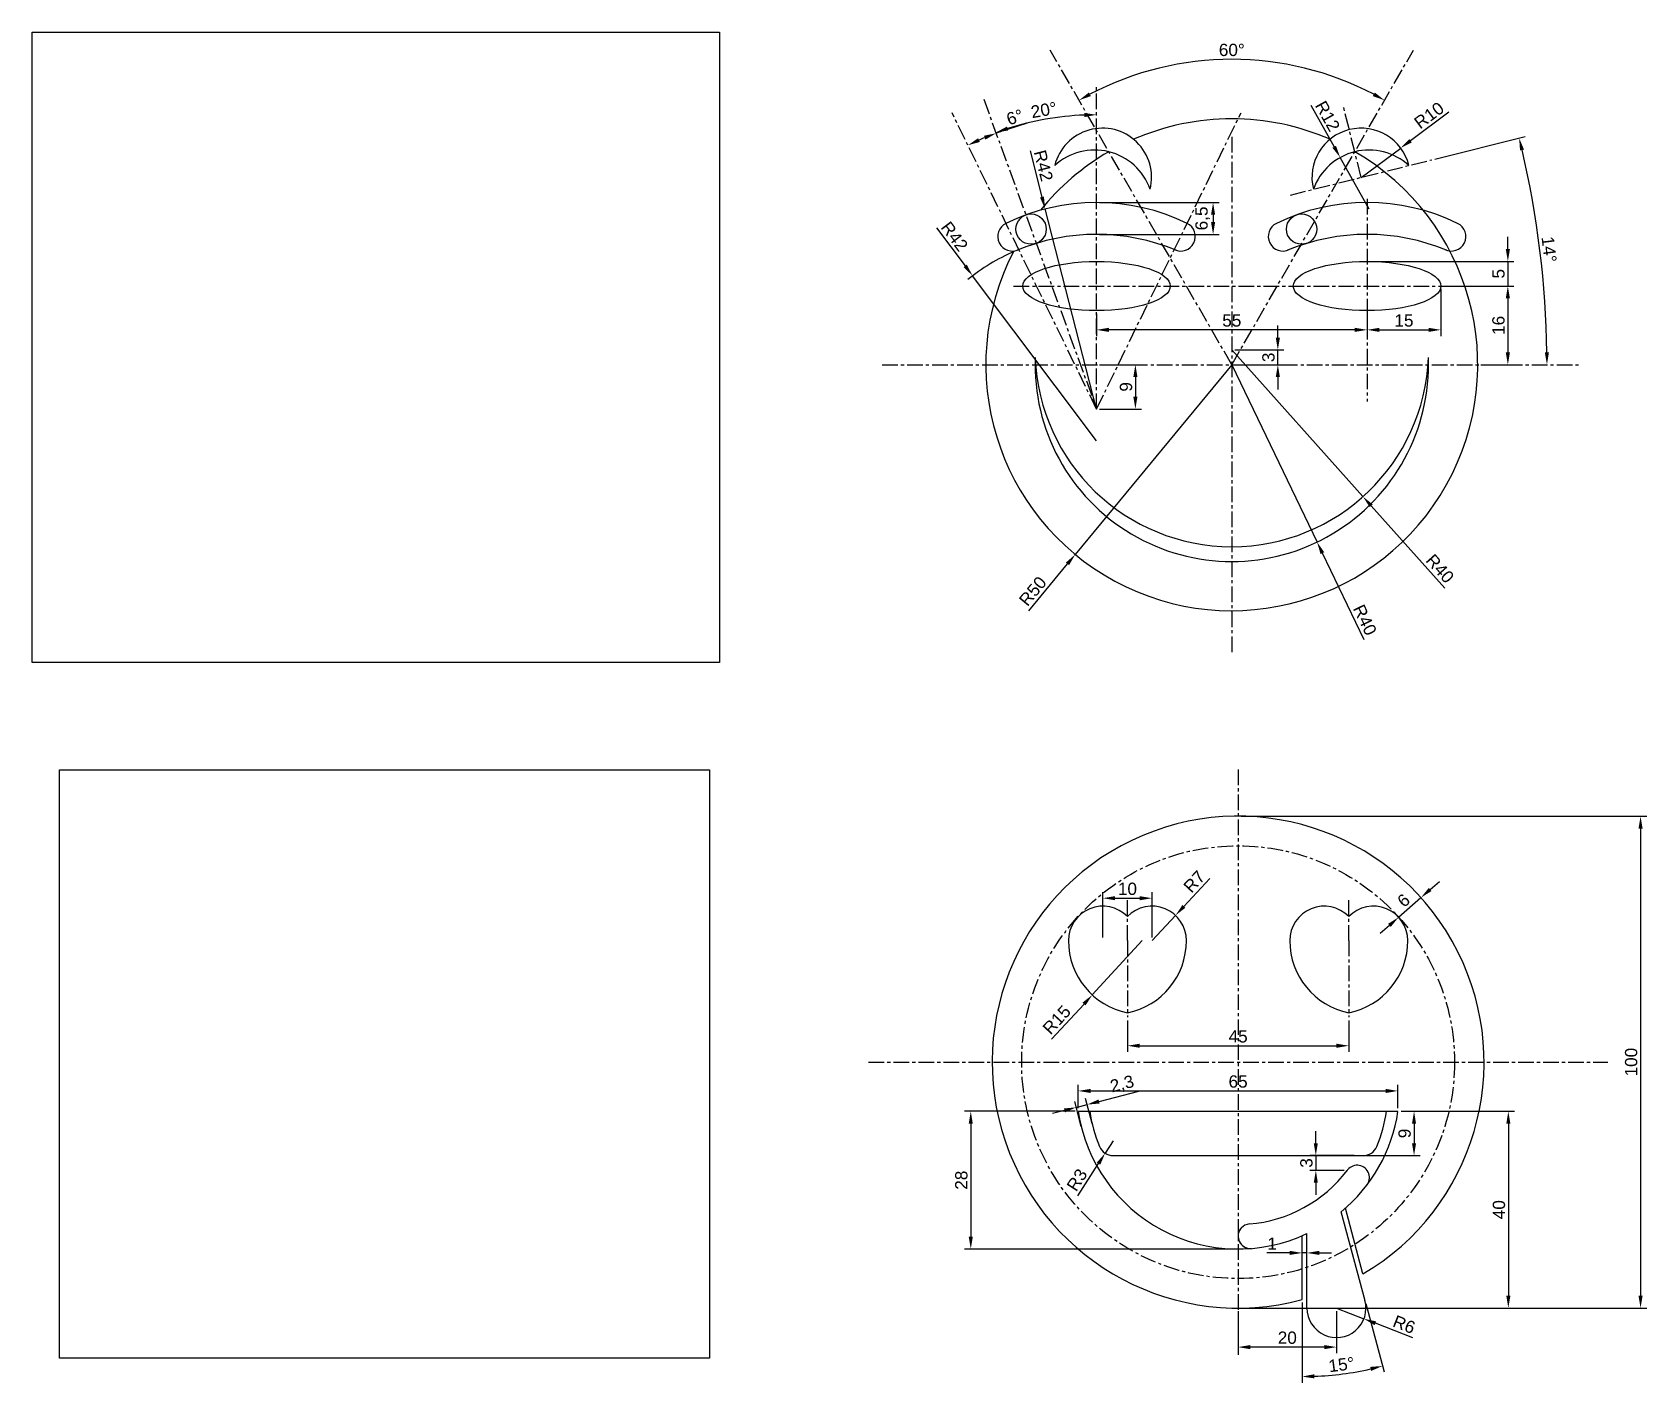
# Model space of a CAD drawing. Header units: millimetres. Extents: x 4 to 856, y 8 to 2347.
# Drawn here: x 11.9 to 340.1, y 2072.4 to 2347 of the extents above; entities that cross this region are included whole.
import ezdxf

# ---------------------------------------------------------------- set-up
doc = ezdxf.new("R2010")
doc.units = ezdxf.units.MM
doc.header["$LTSCALE"] = 0.5
doc.header["$PDSIZE"] = -10
doc.linetypes.add('CENTER', pattern=[50.8, 31.75, -6.35, 6.35, -6.35])
doc.layers.add('中心线', color=1, linetype='CENTER')
doc.layers.add('尺寸线', color=5, linetype='Continuous')
doc.layers.add('可见的轮廓线', color=3, linetype='Continuous', lineweight=30)
doc.styles.get("Standard").update_dxf_attribs({"font": 'arial.ttf'})
doc.dimstyles.new('ISO-25', dxfattribs={"dimtxt": 2.5, "dimasz": 2.5, "dimexe": 1.25, "dimexo": 0.625, "dimtad": 1, "dimdec": 1, "dimtxsty": 'Standard', "dimcen": 2.5, "dimadec": 0, "dimazin": 0, "dimtfac": 1, "dimtdec": 1, "dimtmove": 0, "dimatfit": 3, "dimfxl": 1, "dimarcsym": 0})
picture_1 = doc.add_image_def('image12.png', size_in_pixel=(892, 807))
picture_2 = doc.add_image_def('image13.png', size_in_pixel=(543, 498))

# ---------------------------------------------------------------- blocks, each defined once
blk = doc.blocks.new('*D174')
at = {"layer": 'Defpoints', "color": 0, "ltscale": 0.2, "transparency": 16777216}
for p in [(234.52, 2146.71), (279.52, 2146.71), (279.52, 2140.91)]:
    blk.add_point(p, dxfattribs=at)
at = {"layer": '尺寸线', "color": 0, "lineweight": -2, "ltscale": 0.2, "transparency": 16777216}
for p, q in [((234.52, 2146.08), (234.52, 2139.66)), ((279.52, 2146.08), (279.52, 2139.66)), ((237.02, 2140.91), (277.02, 2140.91))]:
    blk.add_line(p, q, dxfattribs=at)
at = {"layer": '尺寸线', "color": 0, "ltscale": 0.2, "transparency": 16777216}
for points in [[(237.02, 2141.33), (237.02, 2140.5), (234.52, 2140.91)], [(277.02, 2141.33), (277.02, 2140.5), (279.52, 2140.91)]]:
    blk.add_solid(points, dxfattribs=at)
at = {"layer": '尺寸线', "color": 0, "ltscale": 0.2, "transparency": 16777216, "insert": (257.02, 2142.81), "char_height": 2.5, "attachment_point": 5}
blk.add_mtext('45', dxfattribs=at)
blk = doc.blocks.new('*D175')
at = {"layer": 'Defpoints', "color": 0, "ltscale": 0.2, "transparency": 16777216}
for p in [(289.52, 2131.73), (224.52, 2127.58), (289.52, 2127.58)]:
    blk.add_point(p, dxfattribs=at)
at = {"layer": '尺寸线', "color": 0, "lineweight": -2, "ltscale": 0.2, "transparency": 16777216}
for p, q in [((224.52, 2128.21), (224.52, 2132.98)), ((227.02, 2131.73), (287.02, 2131.73)), ((289.52, 2128.21), (289.52, 2132.98))]:
    blk.add_line(p, q, dxfattribs=at)
at = {"layer": '尺寸线', "color": 0, "ltscale": 0.2, "transparency": 16777216}
for points in [[(227.02, 2132.14), (227.02, 2131.31), (224.52, 2131.73)], [(287.02, 2132.14), (287.02, 2131.31), (289.52, 2131.73)]]:
    blk.add_solid(points, dxfattribs=at)
at = {"layer": '尺寸线', "color": 0, "ltscale": 0.2, "transparency": 16777216, "insert": (257.02, 2133.63), "char_height": 2.5, "attachment_point": 5}
blk.add_mtext('65', dxfattribs=at)
blk = doc.blocks.new('*D176')
at = {"layer": 'Defpoints', "color": 0, "ltscale": 0.2, "transparency": 16777216}
for p in [(289.52, 2127.58), (257.02, 2087.58), (311.96, 2087.58)]:
    blk.add_point(p, dxfattribs=at)
at = {"layer": '尺寸线', "color": 0, "lineweight": -2, "ltscale": 0.2, "transparency": 16777216}
for p, q in [((290.15, 2127.58), (313.21, 2127.58)), ((311.96, 2125.08), (311.96, 2090.08)), ((257.65, 2087.58), (313.21, 2087.58))]:
    blk.add_line(p, q, dxfattribs=at)
at = {"layer": '尺寸线', "color": 0, "ltscale": 0.2, "transparency": 16777216}
for points in [[(311.55, 2125.08), (312.38, 2125.08), (311.96, 2127.58)], [(311.55, 2090.08), (312.38, 2090.08), (311.96, 2087.58)]]:
    blk.add_solid(points, dxfattribs=at)
at = {"layer": '尺寸线', "color": 0, "ltscale": 0.2, "transparency": 16777216, "insert": (310.06, 2107.58), "char_height": 2.5, "attachment_point": 5, "rotation": 90}
blk.add_mtext('40', dxfattribs=at)
blk = doc.blocks.new('*D177')
at = {"layer": 'Defpoints', "color": 0, "ltscale": 0.2, "transparency": 16777216}
for p in [(257.02, 2187.58), (257.02, 2087.58), (338.84, 2087.58)]:
    blk.add_point(p, dxfattribs=at)
at = {"layer": '尺寸线', "color": 0, "lineweight": -2, "ltscale": 0.2, "transparency": 16777216}
for p, q in [((257.65, 2187.58), (340.09, 2187.58)), ((338.84, 2185.08), (338.84, 2090.08)), ((257.65, 2087.58), (340.09, 2087.58))]:
    blk.add_line(p, q, dxfattribs=at)
at = {"layer": '尺寸线', "color": 0, "ltscale": 0.2, "transparency": 16777216}
for points in [[(338.43, 2185.08), (339.26, 2185.08), (338.84, 2187.58)], [(338.43, 2090.08), (339.26, 2090.08), (338.84, 2087.58)]]:
    blk.add_solid(points, dxfattribs=at)
at = {"layer": '尺寸线', "color": 0, "ltscale": 0.2, "transparency": 16777216, "insert": (336.94, 2137.58), "char_height": 2.5, "attachment_point": 5, "rotation": 90}
blk.add_mtext('100', dxfattribs=at)
blk = doc.blocks.new('*D178')
at = {"layer": 'Defpoints', "color": 0, "ltscale": 0.2, "transparency": 16777216}
for p in [(224.52, 2127.58), (202.67, 2099.58), (257.02, 2099.58)]:
    blk.add_point(p, dxfattribs=at)
at = {"layer": '尺寸线', "color": 0, "lineweight": -2, "ltscale": 0.2, "transparency": 16777216}
for p, q in [((223.9, 2127.58), (201.42, 2127.58)), ((202.67, 2125.08), (202.67, 2102.08)), ((256.4, 2099.58), (201.42, 2099.58))]:
    blk.add_line(p, q, dxfattribs=at)
at = {"layer": '尺寸线', "color": 0, "ltscale": 0.2, "transparency": 16777216}
for points in [[(202.25, 2125.08), (203.08, 2125.08), (202.67, 2127.58)], [(202.25, 2102.08), (203.08, 2102.08), (202.67, 2099.58)]]:
    blk.add_solid(points, dxfattribs=at)
at = {"layer": '尺寸线', "color": 0, "ltscale": 0.2, "transparency": 16777216, "insert": (200.76, 2113.58), "char_height": 2.5, "attachment_point": 5, "rotation": 90}
blk.add_mtext('28', dxfattribs=at)
blk = doc.blocks.new('*D179')
at = {"layer": 'Defpoints', "color": 0, "ltscale": 0.2, "transparency": 16777216}
for p in [(239.52, 2170.91), (229.52, 2162.29), (239.52, 2162.29)]:
    blk.add_point(p, dxfattribs=at)
at = {"layer": '尺寸线', "color": 0, "lineweight": -2, "ltscale": 0.2, "transparency": 16777216}
for p, q in [((229.52, 2162.92), (229.52, 2172.16)), ((232.02, 2170.91), (237.02, 2170.91)), ((239.52, 2162.92), (239.52, 2172.16))]:
    blk.add_line(p, q, dxfattribs=at)
at = {"layer": '尺寸线', "color": 0, "ltscale": 0.2, "transparency": 16777216}
for points in [[(232.02, 2171.33), (232.02, 2170.5), (229.52, 2170.91)], [(237.02, 2171.33), (237.02, 2170.5), (239.52, 2170.91)]]:
    blk.add_solid(points, dxfattribs=at)
at = {"layer": '尺寸线', "color": 0, "ltscale": 0.2, "transparency": 16777216, "insert": (234.52, 2172.81), "char_height": 2.5, "attachment_point": 5}
blk.add_mtext('10', dxfattribs=at)
blk = doc.blocks.new('*D180')
at = {"layer": 'Defpoints', "color": 0, "ltscale": 0.2, "transparency": 16777216}
for p in [(226.32, 2128.95), (225.29, 2123.91), (227.47, 2124.48)]:
    blk.add_point(p, dxfattribs=at)
at = {"layer": '尺寸线', "color": 0, "lineweight": -2, "ltscale": 0.2, "transparency": 16777216}
for p, q in [((228.74, 2129.57), (236.82, 2131.66)), ((221.71, 2127.76), (219.29, 2127.14)), ((225.13, 2124.52), (223.82, 2129.6)), ((224.13, 2128.39), (226.32, 2128.95)), ((227.32, 2125.08), (226.01, 2130.16))]:
    blk.add_line(p, q, dxfattribs=at)
at = {"layer": '尺寸线', "color": 0, "ltscale": 0.2, "transparency": 16777216}
for points in [[(221.61, 2128.16), (221.82, 2127.36), (224.13, 2128.39)], [(228.64, 2129.98), (228.85, 2129.17), (226.32, 2128.95)]]:
    blk.add_solid(points, dxfattribs=at)
at = {"layer": '尺寸线', "color": 0, "ltscale": 0.2, "transparency": 16777216, "insert": (233.46, 2132.99), "char_height": 2.5, "attachment_point": 5, "rotation": 14.4633}
blk.add_mtext('2,3', dxfattribs=at)
blk = doc.blocks.new('*D181')
at = {"layer": 'Defpoints', "color": 0, "ltscale": 0.2, "transparency": 16777216}
for p in [(289.52, 2127.58), (282.45, 2118.58), (292.79, 2118.58)]:
    blk.add_point(p, dxfattribs=at)
at = {"layer": '尺寸线', "color": 0, "lineweight": -2, "ltscale": 0.2, "transparency": 16777216}
for p, q in [((290.15, 2127.58), (294.04, 2127.58)), ((292.79, 2125.08), (292.79, 2121.08)), ((283.07, 2118.58), (294.04, 2118.58))]:
    blk.add_line(p, q, dxfattribs=at)
at = {"layer": '尺寸线', "color": 0, "ltscale": 0.2, "transparency": 16777216}
for points in [[(292.37, 2125.08), (293.2, 2125.08), (292.79, 2127.58)], [(292.37, 2121.08), (293.2, 2121.08), (292.79, 2118.58)]]:
    blk.add_solid(points, dxfattribs=at)
at = {"layer": '尺寸线', "color": 0, "ltscale": 0.2, "transparency": 16777216, "insert": (290.88, 2123.08), "char_height": 2.5, "attachment_point": 5, "rotation": 90}
blk.add_mtext('9', dxfattribs=at)
blk = doc.blocks.new('*D182')
at = {"layer": 'Defpoints', "color": 0, "ltscale": 0.2, "transparency": 16777216}
for p in [(281.21, 2118.58), (272.82, 2115.58), (279.2, 2115.58)]:
    blk.add_point(p, dxfattribs=at)
at = {"layer": '尺寸线', "color": 0, "lineweight": -2, "ltscale": 0.2, "transparency": 16777216}
for p, q in [((272.82, 2121.08), (272.82, 2123.58)), ((280.59, 2118.58), (271.57, 2118.58)), ((272.82, 2118.58), (272.82, 2115.58)), ((278.57, 2115.58), (271.57, 2115.58)), ((272.82, 2113.08), (272.82, 2110.58))]:
    blk.add_line(p, q, dxfattribs=at)
at = {"layer": '尺寸线', "color": 0, "ltscale": 0.2, "transparency": 16777216}
for points in [[(272.4, 2121.08), (273.23, 2121.08), (272.82, 2118.58)], [(272.4, 2113.08), (273.23, 2113.08), (272.82, 2115.58)]]:
    blk.add_solid(points, dxfattribs=at)
at = {"layer": '尺寸线', "color": 0, "ltscale": 0.2, "transparency": 16777216, "insert": (270.91, 2117.08), "char_height": 2.5, "attachment_point": 5, "rotation": 90}
blk.add_mtext('3', dxfattribs=at)
blk = doc.blocks.new('*D183')
at = {"layer": 'Defpoints', "color": 0, "ltscale": 0.2, "transparency": 16777216}
for p in [(270.02, 2098.79), (270.02, 2098.6), (271.02, 2098.6)]:
    blk.add_point(p, dxfattribs=at)
at = {"layer": '尺寸线', "color": 0, "lineweight": -2, "ltscale": 0.2, "transparency": 16777216}
for p, q in [((267.52, 2098.79), (262.85, 2098.79)), ((270.02, 2099.22), (270.02, 2100.04)), ((271.02, 2098.79), (270.02, 2098.79)), ((271.02, 2099.22), (271.02, 2100.04)), ((273.52, 2098.79), (276.02, 2098.79))]:
    blk.add_line(p, q, dxfattribs=at)
at = {"layer": '尺寸线', "color": 0, "ltscale": 0.2, "transparency": 16777216}
for points in [[(267.52, 2099.21), (267.52, 2098.38), (270.02, 2098.79)], [(273.52, 2099.21), (273.52, 2098.38), (271.02, 2098.79)]]:
    blk.add_solid(points, dxfattribs=at)
at = {"layer": '尺寸线', "color": 0, "ltscale": 0.2, "transparency": 16777216, "insert": (263.94, 2100.67), "char_height": 2.5, "attachment_point": 5}
blk.add_mtext('1', dxfattribs=at)
blk = doc.blocks.new('*D184')
at = {"layer": 'Defpoints', "color": 0, "ltscale": 0.2, "transparency": 16777216}
for p in [(257.02, 2087.58), (277.02, 2087.58), (257.02, 2079.64)]:
    blk.add_point(p, dxfattribs=at)
at = {"layer": '尺寸线', "color": 0, "lineweight": -2, "ltscale": 0.2, "transparency": 16777216}
for p, q in [((257.02, 2086.96), (257.02, 2078.39)), ((277.02, 2086.96), (277.02, 2078.39)), ((274.52, 2079.64), (259.52, 2079.64))]:
    blk.add_line(p, q, dxfattribs=at)
at = {"layer": '尺寸线', "color": 0, "ltscale": 0.2, "transparency": 16777216}
for points in [[(259.52, 2080.06), (259.52, 2079.22), (257.02, 2079.64)], [(274.52, 2080.06), (274.52, 2079.22), (277.02, 2079.64)]]:
    blk.add_solid(points, dxfattribs=at)
at = {"layer": '尺寸线', "color": 0, "ltscale": 0.2, "transparency": 16777216, "insert": (267.02, 2081.54), "char_height": 2.5, "attachment_point": 5}
blk.add_mtext('20', dxfattribs=at)
blk = doc.blocks.new('*D185')
at = {"layer": 'Defpoints', "color": 0, "ltscale": 0.2, "transparency": 16777216}
for p in [(277.99, 2107.14), (270.02, 2102.26), (270.02, 2089.3), (282.83, 2089.08), (275.53, 2073.89)]:
    blk.add_point(p, dxfattribs=at)
at = {"layer": '尺寸线', "color": 0, "lineweight": -2, "ltscale": 0.2, "transparency": 16777216}
for p, q in [((270.02, 2088.68), (270.02, 2072.4)), ((282.99, 2088.48), (286.71, 2074.6))]:
    blk.add_line(p, q, dxfattribs=at)
blk.add_arc((270.02, 2136.89), 63.24, 272.2652, 282.7348, dxfattribs=at)
at = {"layer": '尺寸线', "color": 0, "ltscale": 0.2, "transparency": 16777216}
for points in [[(283.86, 2075.61), (284.06, 2074.8), (286.39, 2075.8)], [(272.53, 2073.28), (272.51, 2074.12), (270.02, 2073.65)]]:
    blk.add_solid(points, dxfattribs=at)
at = {"layer": '尺寸线', "color": 0, "ltscale": 0.2, "transparency": 16777216, "insert": (278.03, 2076.08), "char_height": 2.5, "attachment_point": 5, "rotation": 7.5}
blk.add_mtext('15°', dxfattribs=at)
blk = doc.blocks.new('*D186')
at = {"layer": 'Defpoints', "color": 0, "ltscale": 0.2, "transparency": 16777216}
for p in [(277.02, 2087.58), (282.61, 2085.39)]:
    blk.add_point(p, dxfattribs=at)
at = {"layer": '尺寸线', "color": 0, "lineweight": -2, "ltscale": 0.2, "transparency": 16777216}
for p, q in [((277.02, 2087.58), (282.61, 2085.39)), ((292.54, 2081.5), (284.94, 2084.48))]:
    blk.add_line(p, q, dxfattribs=at)
at = {"layer": '尺寸线', "color": 0, "ltscale": 0.2, "transparency": 16777216}
blk.add_solid([(285.09, 2084.87), (284.78, 2084.09), (282.61, 2085.39)], dxfattribs=at)
at = {"layer": '尺寸线', "color": 0, "ltscale": 0.2, "transparency": 16777216, "insert": (290.78, 2084.23), "char_height": 2.5, "attachment_point": 5, "rotation": 338.5909}
blk.add_mtext('R6', dxfattribs=at)
blk = doc.blocks.new('*D187')
at = {"layer": 'Defpoints', "color": 0, "ltscale": 0.2, "transparency": 16777216}
for p in [(231.6, 2121.58), (229.98, 2119.05)]:
    blk.add_point(p, dxfattribs=at)
at = {"layer": '尺寸线', "color": 0, "lineweight": -2, "ltscale": 0.2, "transparency": 16777216}
for p, q in [((231.6, 2121.58), (229.98, 2119.05)), ((224.45, 2110.38), (228.64, 2116.95))]:
    blk.add_line(p, q, dxfattribs=at)
at = {"layer": '尺寸线', "color": 0, "ltscale": 0.2, "transparency": 16777216}
blk.add_solid([(228.29, 2117.17), (228.99, 2116.72), (229.98, 2119.05)], dxfattribs=at)
at = {"layer": '尺寸线', "color": 0, "ltscale": 0.2, "transparency": 16777216, "insert": (224.27, 2113.63), "char_height": 2.5, "attachment_point": 5, "rotation": 57.4752}
blk.add_mtext('R3', dxfattribs=at)
blk = doc.blocks.new('*D188')
at = {"layer": 'Defpoints', "color": 0, "ltscale": 0.2, "transparency": 16777216}
for p in [(237.52, 2162.29), (227.38, 2151.24)]:
    blk.add_point(p, dxfattribs=at)
at = {"layer": '尺寸线', "color": 0, "lineweight": -2, "ltscale": 0.2, "transparency": 16777216}
for p, q in [((237.52, 2162.29), (227.38, 2151.24)), ((219.1, 2142.22), (225.69, 2149.4))]:
    blk.add_line(p, q, dxfattribs=at)
at = {"layer": '尺寸线', "color": 0, "ltscale": 0.2, "transparency": 16777216}
blk.add_solid([(225.38, 2149.68), (226, 2149.12), (227.38, 2151.24)], dxfattribs=at)
at = {"layer": '尺寸线', "color": 0, "ltscale": 0.2, "transparency": 16777216, "insert": (220.15, 2146.18), "char_height": 2.5, "attachment_point": 5, "rotation": 47.4531}
blk.add_mtext('R15', dxfattribs=at)
blk = doc.blocks.new('*D189')
at = {"layer": 'Defpoints', "color": 0, "ltscale": 0.2, "transparency": 16777216}
for p in [(244.29, 2167.42), (239.52, 2162.29)]:
    blk.add_point(p, dxfattribs=at)
at = {"layer": '尺寸线', "color": 0, "lineweight": -2, "ltscale": 0.2, "transparency": 16777216}
for p, q in [((251.29, 2174.95), (245.99, 2169.25)), ((239.52, 2162.29), (244.29, 2167.42))]:
    blk.add_line(p, q, dxfattribs=at)
at = {"layer": '尺寸线', "color": 0, "ltscale": 0.2, "transparency": 16777216}
blk.add_solid([(245.69, 2169.53), (246.3, 2168.97), (244.29, 2167.42)], dxfattribs=at)
at = {"layer": '尺寸线', "color": 0, "ltscale": 0.2, "transparency": 16777216, "insert": (248.12, 2174.29), "char_height": 2.5, "attachment_point": 5, "rotation": 47.0784}
blk.add_mtext('R7', dxfattribs=at)
blk = doc.blocks.new('*D190')
at = {"layer": 'Defpoints', "color": 0, "ltscale": 0.2, "transparency": 16777216}
for p in [(294.19, 2171.03), (294.57, 2170.6), (290.03, 2166.62)]:
    blk.add_point(p, dxfattribs=at)
at = {"layer": '尺寸线', "color": 0, "lineweight": -2, "ltscale": 0.2, "transparency": 16777216}
for p, q in [((296.07, 2172.68), (297.94, 2174.33)), ((289.65, 2167.04), (294.19, 2171.03)), ((294.15, 2171.07), (293.36, 2171.97)), ((289.62, 2167.08), (288.83, 2167.98)), ((287.78, 2165.39), (285.9, 2163.74))]:
    blk.add_line(p, q, dxfattribs=at)
at = {"layer": '尺寸线', "color": 0, "ltscale": 0.2, "transparency": 16777216}
for points in [[(295.79, 2173), (296.34, 2172.37), (294.19, 2171.03)], [(287.5, 2165.7), (288.05, 2165.08), (289.65, 2167.04)]]:
    blk.add_solid(points, dxfattribs=at)
at = {"layer": '尺寸线', "color": 0, "ltscale": 0.2, "transparency": 16777216, "insert": (290.67, 2170.46), "char_height": 2.5, "attachment_point": 5, "rotation": 41.3342}
blk.add_mtext('6', dxfattribs=at)
blk = doc.blocks.new('*D191')
at = {"layer": 'Defpoints', "color": 0, "ltscale": 0.2, "transparency": 16777216}
for p in [(255.74, 2282.38), (265.1, 2282.38), (255.74, 2279.38)]:
    blk.add_point(p, dxfattribs=at)
at = {"layer": '尺寸线', "color": 0, "lineweight": -2, "ltscale": 0.2, "transparency": 16777216}
for p, q in [((265.1, 2284.88), (265.1, 2287.38)), ((256.36, 2282.38), (266.35, 2282.38)), ((265.1, 2279.38), (265.1, 2282.38)), ((256.36, 2279.38), (266.35, 2279.38)), ((265.1, 2276.88), (265.1, 2274.38))]:
    blk.add_line(p, q, dxfattribs=at)
at = {"layer": '尺寸线', "color": 0, "ltscale": 0.2, "transparency": 16777216}
for points in [[(264.68, 2284.88), (265.52, 2284.88), (265.1, 2282.38)], [(264.68, 2276.88), (265.52, 2276.88), (265.1, 2279.38)]]:
    blk.add_solid(points, dxfattribs=at)
at = {"layer": '尺寸线', "color": 0, "ltscale": 0.2, "transparency": 16777216, "insert": (263.2, 2280.88), "char_height": 2.5, "attachment_point": 5, "rotation": 90}
blk.add_mtext('3', dxfattribs=at)
blk = doc.blocks.new('*D192')
at = {"layer": 'Defpoints', "color": 0, "ltscale": 0.2, "transparency": 16777216}
for p in [(298.24, 2295.38), (283.24, 2290.38), (298.24, 2286.47)]:
    blk.add_point(p, dxfattribs=at)
at = {"layer": '尺寸线', "color": 0, "lineweight": -2, "ltscale": 0.2, "transparency": 16777216}
for p, q in [((298.24, 2294.76), (298.24, 2285.22)), ((283.24, 2289.76), (283.24, 2285.22)), ((285.74, 2286.47), (295.74, 2286.47))]:
    blk.add_line(p, q, dxfattribs=at)
at = {"layer": '尺寸线', "color": 0, "ltscale": 0.2, "transparency": 16777216}
for points in [[(285.74, 2286.89), (285.74, 2286.06), (283.24, 2286.47)], [(295.74, 2286.89), (295.74, 2286.06), (298.24, 2286.47)]]:
    blk.add_solid(points, dxfattribs=at)
at = {"layer": '尺寸线', "color": 0, "ltscale": 0.2, "transparency": 16777216, "insert": (290.74, 2288.37), "char_height": 2.5, "attachment_point": 5}
blk.add_mtext('15', dxfattribs=at)
blk = doc.blocks.new('*D193')
at = {"layer": 'Defpoints', "color": 0, "ltscale": 0.2, "transparency": 16777216}
for p in [(228.24, 2290.38), (283.24, 2290.38), (228.24, 2286.47)]:
    blk.add_point(p, dxfattribs=at)
at = {"layer": '尺寸线', "color": 0, "lineweight": -2, "ltscale": 0.2, "transparency": 16777216}
for p, q in [((228.24, 2289.76), (228.24, 2285.22)), ((283.24, 2289.76), (283.24, 2285.22)), ((280.74, 2286.47), (230.74, 2286.47))]:
    blk.add_line(p, q, dxfattribs=at)
at = {"layer": '尺寸线', "color": 0, "ltscale": 0.2, "transparency": 16777216}
for points in [[(230.74, 2286.89), (230.74, 2286.06), (228.24, 2286.47)], [(280.74, 2286.89), (280.74, 2286.06), (283.24, 2286.47)]]:
    blk.add_solid(points, dxfattribs=at)
at = {"layer": '尺寸线', "color": 0, "ltscale": 0.2, "transparency": 16777216, "insert": (255.74, 2288.37), "char_height": 2.5, "attachment_point": 5}
blk.add_mtext('55', dxfattribs=at)
blk = doc.blocks.new('*D194')
at = {"layer": 'Defpoints', "color": 0, "ltscale": 0.2, "transparency": 16777216}
for p in [(298.24, 2295.38), (305.74, 2279.38), (311.86, 2279.38)]:
    blk.add_point(p, dxfattribs=at)
at = {"layer": '尺寸线', "color": 0, "lineweight": -2, "ltscale": 0.2, "transparency": 16777216}
for p, q in [((298.86, 2295.38), (313.11, 2295.38)), ((311.86, 2292.88), (311.86, 2281.88)), ((306.36, 2279.38), (313.11, 2279.38))]:
    blk.add_line(p, q, dxfattribs=at)
at = {"layer": '尺寸线', "color": 0, "ltscale": 0.2, "transparency": 16777216}
for points in [[(311.44, 2292.88), (312.28, 2292.88), (311.86, 2295.38)], [(311.44, 2281.88), (312.28, 2281.88), (311.86, 2279.38)]]:
    blk.add_solid(points, dxfattribs=at)
at = {"layer": '尺寸线', "color": 0, "ltscale": 0.2, "transparency": 16777216, "insert": (309.96, 2287.38), "char_height": 2.5, "attachment_point": 5, "rotation": 90}
blk.add_mtext('16', dxfattribs=at)
blk = doc.blocks.new('*D195')
at = {"layer": 'Defpoints', "color": 0, "ltscale": 0.2, "transparency": 16777216}
for p in [(283.24, 2300.38), (298.24, 2295.38), (311.86, 2295.38)]:
    blk.add_point(p, dxfattribs=at)
at = {"layer": '尺寸线', "color": 0, "lineweight": -2, "ltscale": 0.2, "transparency": 16777216}
for p, q in [((311.86, 2302.88), (311.86, 2305.38)), ((283.86, 2300.38), (313.11, 2300.38)), ((311.86, 2300.38), (311.86, 2295.38)), ((298.86, 2295.38), (313.11, 2295.38)), ((311.86, 2292.88), (311.86, 2290.38))]:
    blk.add_line(p, q, dxfattribs=at)
at = {"layer": '尺寸线', "color": 0, "ltscale": 0.2, "transparency": 16777216}
for points in [[(311.44, 2302.88), (312.28, 2302.88), (311.86, 2300.38)], [(311.44, 2292.88), (312.28, 2292.88), (311.86, 2295.38)]]:
    blk.add_solid(points, dxfattribs=at)
at = {"layer": '尺寸线', "color": 0, "ltscale": 0.2, "transparency": 16777216, "insert": (309.96, 2297.88), "char_height": 2.5, "attachment_point": 5, "rotation": 90}
blk.add_mtext('5', dxfattribs=at)
blk = doc.blocks.new('*D196')
at = {"layer": 'Defpoints', "color": 0, "ltscale": 0.2, "transparency": 16777216}
for p in [(218.82, 2343.32), (266.52, 2340.54), (292.65, 2343.32), (255.74, 2279.38), (255.74, 2279.38)]:
    blk.add_point(p, dxfattribs=at)
at = {"layer": '尺寸线', "color": 0, "lineweight": -2, "ltscale": 0.2, "transparency": 16777216}
blk.add_arc((255.74, 2279.38), 62.1, 62.3068, 117.6932, dxfattribs=at)
at = {"layer": '尺寸线', "color": 0, "ltscale": 0.2, "transparency": 16777216}
for points in [[(227.08, 2334), (226.68, 2334.73), (224.69, 2333.16)], [(284.8, 2334.73), (284.39, 2334), (286.79, 2333.16)]]:
    blk.add_solid(points, dxfattribs=at)
at = {"layer": '尺寸线', "color": 0, "ltscale": 0.2, "transparency": 16777216, "insert": (255.74, 2343.38), "char_height": 2.5, "attachment_point": 5}
blk.add_mtext('60°', dxfattribs=at)
blk = doc.blocks.new('*D197')
at = {"layer": 'Defpoints', "color": 0, "ltscale": 0.2, "transparency": 16777216}
for p in [(228.24, 2336.33), (205.31, 2333.36), (221.29, 2329.8), (228.24, 2270.38), (228.24, 2270.38)]:
    blk.add_point(p, dxfattribs=at)
at = {"layer": '尺寸线', "color": 0, "lineweight": -2, "ltscale": 0.2, "transparency": 16777216}
blk.add_arc((228.24, 2270.38), 59.82, 92.3945, 107.6055, dxfattribs=at)
at = {"layer": '尺寸线', "color": 0, "ltscale": 0.2, "transparency": 16777216}
for points in [[(225.73, 2330.57), (225.75, 2329.74), (228.24, 2330.21)], [(210.28, 2327.01), (210.01, 2327.8), (207.77, 2326.6)]]:
    blk.add_solid(points, dxfattribs=at)
at = {"layer": '尺寸线', "color": 0, "ltscale": 0.2, "transparency": 16777216, "insert": (217.52, 2331.17), "char_height": 2.5, "attachment_point": 5, "rotation": 10}
blk.add_mtext('20°', dxfattribs=at)
blk = doc.blocks.new('*D198')
at = {"layer": 'Defpoints', "color": 0, "ltscale": 0.2, "transparency": 16777216}
for p in [(198.86, 2330.62), (205.31, 2333.36), (203.97, 2324.89), (228.24, 2270.38), (228.24, 2270.38)]:
    blk.add_point(p, dxfattribs=at)
at = {"layer": '尺寸线', "color": 0, "lineweight": -2, "ltscale": 0.2, "transparency": 16777216}
blk.add_line((210.19, 2327.26), (214.22, 2328.54), dxfattribs=at)
for start, end in [(107.5993, 110), (112.4007, 113.5993)]:
    blk.add_arc((228.24, 2270.38), 59.67, start, end, dxfattribs=at)
at = {"layer": '尺寸线', "color": 0, "ltscale": 0.2, "transparency": 16777216}
for points in [[(204.52, 2324.68), (204.17, 2325.44), (202.08, 2324.01)], [(205.35, 2325.94), (205.65, 2325.16), (207.83, 2326.45)]]:
    blk.add_solid(points, dxfattribs=at)
at = {"layer": '尺寸线', "color": 0, "ltscale": 0.2, "transparency": 16777216, "insert": (211.63, 2329.71), "char_height": 2.5, "attachment_point": 5, "rotation": 17.5993}
blk.add_mtext('6°', dxfattribs=at)
blk = doc.blocks.new('*D199')
at = {"layer": 'Defpoints', "color": 0, "ltscale": 0.2, "transparency": 16777216}
for p in [(296.41, 2321.06), (267.66, 2313.89), (319.18, 2294.89), (184.65, 2279.38), (326.82, 2279.38)]:
    blk.add_point(p, dxfattribs=at)
at = {"layer": '尺寸线', "color": 0, "lineweight": -2, "ltscale": 0.2, "transparency": 16777216}
blk.add_line((297.01, 2321.21), (315.36, 2325.79), dxfattribs=at)
blk.add_arc((129.25, 2279.38), 190.56, 0.7517, 13.2483, dxfattribs=at)
at = {"layer": '尺寸线', "color": 0, "ltscale": 0.2, "transparency": 16777216}
for points in [[(314.34, 2322.96), (315.14, 2323.15), (314.15, 2325.49)], [(320.21, 2281.89), (319.38, 2281.88), (319.81, 2279.38)]]:
    blk.add_solid(points, dxfattribs=at)
at = {"layer": '尺寸线', "color": 0, "ltscale": 0.2, "transparency": 16777216, "insert": (320.26, 2302.84), "char_height": 2.5, "attachment_point": 5, "rotation": 277}
blk.add_mtext('14°', dxfattribs=at)
blk = doc.blocks.new('*D200')
at = {"layer": 'Defpoints', "color": 0, "ltscale": 0.2, "transparency": 16777216}
for p in [(228.24, 2279.38), (228.24, 2270.38), (236.14, 2270.38)]:
    blk.add_point(p, dxfattribs=at)
at = {"layer": '尺寸线', "color": 0, "lineweight": -2, "ltscale": 0.2, "transparency": 16777216}
for p, q in [((228.86, 2279.38), (237.39, 2279.38)), ((236.14, 2276.88), (236.14, 2272.88)), ((228.86, 2270.38), (237.39, 2270.38))]:
    blk.add_line(p, q, dxfattribs=at)
at = {"layer": '尺寸线', "color": 0, "ltscale": 0.2, "transparency": 16777216}
for points in [[(235.72, 2276.88), (236.55, 2276.88), (236.14, 2279.38)], [(235.72, 2272.88), (236.55, 2272.88), (236.14, 2270.38)]]:
    blk.add_solid(points, dxfattribs=at)
at = {"layer": '尺寸线', "color": 0, "ltscale": 0.2, "transparency": 16777216, "insert": (234.24, 2274.88), "char_height": 2.5, "attachment_point": 5, "rotation": 90}
blk.add_mtext('9', dxfattribs=at)
blk = doc.blocks.new('*D201')
at = {"layer": 'Defpoints', "color": 0, "ltscale": 0.2, "transparency": 16777216}
for p in [(255.74, 2279.38), (223.92, 2240.82)]:
    blk.add_point(p, dxfattribs=at)
at = {"layer": '尺寸线', "color": 0, "lineweight": -2, "ltscale": 0.2, "transparency": 16777216}
for p, q in [((255.74, 2279.38), (223.92, 2240.82)), ((214.45, 2229.34), (222.32, 2238.89))]:
    blk.add_line(p, q, dxfattribs=at)
at = {"layer": '尺寸线', "color": 0, "ltscale": 0.2, "transparency": 16777216}
blk.add_solid([(222, 2239.15), (222.65, 2238.62), (223.92, 2240.82)], dxfattribs=at)
at = {"layer": '尺寸线', "color": 0, "ltscale": 0.2, "transparency": 16777216, "insert": (215.28, 2233.34), "char_height": 2.5, "attachment_point": 5, "rotation": 50.4748}
blk.add_mtext('R50', dxfattribs=at)
blk = doc.blocks.new('*D202')
at = {"layer": 'Defpoints', "color": 0, "ltscale": 0.2, "transparency": 16777216}
for p in [(255.74, 2279.38), (273.07, 2243.33)]:
    blk.add_point(p, dxfattribs=at)
at = {"layer": '尺寸线', "color": 0, "lineweight": -2, "ltscale": 0.2, "transparency": 16777216}
for p, q in [((255.74, 2279.38), (273.07, 2243.33)), ((282.65, 2223.42), (274.15, 2241.08))]:
    blk.add_line(p, q, dxfattribs=at)
at = {"layer": '尺寸线', "color": 0, "ltscale": 0.2, "transparency": 16777216}
blk.add_solid([(274.53, 2241.26), (273.78, 2240.9), (273.07, 2243.33)], dxfattribs=at)
at = {"layer": '尺寸线', "color": 0, "ltscale": 0.2, "transparency": 16777216, "insert": (282.8, 2227.49), "char_height": 2.5, "attachment_point": 5, "rotation": 295.6795}
blk.add_mtext('R40', dxfattribs=at)
blk = doc.blocks.new('*D203')
at = {"layer": 'Defpoints', "color": 0, "ltscale": 0.2, "transparency": 16777216}
for p in [(255.74, 2282.38), (282.4, 2252.57)]:
    blk.add_point(p, dxfattribs=at)
at = {"layer": '尺寸线', "color": 0, "lineweight": -2, "ltscale": 0.2, "transparency": 16777216}
for p, q in [((255.74, 2282.38), (282.4, 2252.57)), ((299.05, 2233.96), (284.07, 2250.71))]:
    blk.add_line(p, q, dxfattribs=at)
at = {"layer": '尺寸线', "color": 0, "ltscale": 0.2, "transparency": 16777216}
blk.add_solid([(284.38, 2250.99), (283.76, 2250.43), (282.4, 2252.57)], dxfattribs=at)
at = {"layer": '尺寸线', "color": 0, "ltscale": 0.2, "transparency": 16777216, "insert": (298.06, 2237.92), "char_height": 2.5, "attachment_point": 5, "rotation": 311.814}
blk.add_mtext('R40', dxfattribs=at)
blk = doc.blocks.new('*D204')
at = {"layer": 'Defpoints', "color": 0, "ltscale": 0.2, "transparency": 16777216}
for p in [(217.77, 2311.06), (228.24, 2270.38)]:
    blk.add_point(p, dxfattribs=at)
at = {"layer": '尺寸线', "color": 0, "lineweight": -2, "ltscale": 0.2, "transparency": 16777216}
for p, q in [((214.73, 2322.87), (217.15, 2313.48)), ((228.24, 2270.38), (217.77, 2311.06))]:
    blk.add_line(p, q, dxfattribs=at)
at = {"layer": '尺寸线', "color": 0, "ltscale": 0.2, "transparency": 16777216}
blk.add_solid([(217.55, 2313.58), (216.75, 2313.38), (217.77, 2311.06)], dxfattribs=at)
at = {"layer": '尺寸线', "color": 0, "ltscale": 0.2, "transparency": 16777216, "insert": (217.45, 2319.86), "char_height": 2.5, "attachment_point": 5, "rotation": 284.4266}
blk.add_mtext('R42', dxfattribs=at)
blk = doc.blocks.new('*D205')
at = {"layer": 'Defpoints', "color": 0, "ltscale": 0.2, "transparency": 16777216}
for p in [(203.03, 2297.48), (228.24, 2263.88)]:
    blk.add_point(p, dxfattribs=at)
at = {"layer": '尺寸线', "color": 0, "lineweight": -2, "ltscale": 0.2, "transparency": 16777216}
for p, q in [((195.71, 2307.24), (201.53, 2299.48)), ((228.24, 2263.88), (203.03, 2297.48))]:
    blk.add_line(p, q, dxfattribs=at)
blk.add_arc((228.24, 2263.88), 42, 113.4759, 128.5885, dxfattribs=at)
at = {"layer": '尺寸线', "color": 0, "ltscale": 0.2, "transparency": 16777216}
blk.add_solid([(201.86, 2299.73), (201.19, 2299.23), (203.03, 2297.48)], dxfattribs=at)
at = {"layer": '尺寸线', "color": 0, "ltscale": 0.2, "transparency": 16777216, "insert": (199.37, 2305.48), "char_height": 2.5, "attachment_point": 5, "rotation": 306.8833}
blk.add_mtext('R42', dxfattribs=at)
blk = doc.blocks.new('*D206')
at = {"layer": 'Defpoints', "color": 0, "ltscale": 0.2, "transparency": 16777216}
for p in [(277.78, 2321.51), (283.64, 2311.04)]:
    blk.add_point(p, dxfattribs=at)
at = {"layer": '尺寸线', "color": 0, "lineweight": -2, "ltscale": 0.2, "transparency": 16777216}
for p, q in [((271.83, 2332.16), (276.56, 2323.7)), ((283.64, 2311.04), (277.78, 2321.51))]:
    blk.add_line(p, q, dxfattribs=at)
at = {"layer": '尺寸线', "color": 0, "ltscale": 0.2, "transparency": 16777216}
blk.add_solid([(276.92, 2323.9), (276.2, 2323.49), (277.78, 2321.51)], dxfattribs=at)
at = {"layer": '尺寸线', "color": 0, "ltscale": 0.2, "transparency": 16777216, "insert": (275.22, 2329.94), "char_height": 2.5, "attachment_point": 5, "rotation": 299.2193}
blk.add_mtext('R12', dxfattribs=at)
blk = doc.blocks.new('*D207')
at = {"layer": 'Defpoints', "color": 0, "ltscale": 0.2, "transparency": 16777216}
for p in [(290.07, 2323.44), (282.03, 2317.48)]:
    blk.add_point(p, dxfattribs=at)
at = {"layer": '尺寸线', "color": 0, "lineweight": -2, "ltscale": 0.2, "transparency": 16777216}
for p, q in [((299.88, 2330.71), (292.07, 2324.93)), ((282.03, 2317.48), (290.07, 2323.44))]:
    blk.add_line(p, q, dxfattribs=at)
at = {"layer": '尺寸线', "color": 0, "ltscale": 0.2, "transparency": 16777216}
blk.add_solid([(291.83, 2325.26), (292.32, 2324.59), (290.07, 2323.44)], dxfattribs=at)
at = {"layer": '尺寸线', "color": 0, "ltscale": 0.2, "transparency": 16777216, "insert": (295.85, 2330.09), "char_height": 2.5, "attachment_point": 5, "rotation": 36.5678}
blk.add_mtext('R10', dxfattribs=at)
blk = doc.blocks.new('*D208')
at = {"layer": 'Defpoints', "color": 0, "ltscale": 0.2, "transparency": 16777216}
for p in [(228.24, 2312.38), (228.24, 2305.88), (251.93, 2305.88)]:
    blk.add_point(p, dxfattribs=at)
at = {"layer": '尺寸线', "color": 0, "lineweight": -2, "ltscale": 0.2, "transparency": 16777216}
for p, q in [((228.86, 2312.38), (253.18, 2312.38)), ((251.93, 2309.88), (251.93, 2308.38)), ((228.86, 2305.88), (253.18, 2305.88))]:
    blk.add_line(p, q, dxfattribs=at)
at = {"layer": '尺寸线', "color": 0, "ltscale": 0.2, "transparency": 16777216}
for points in [[(251.52, 2309.88), (252.35, 2309.88), (251.93, 2312.38)], [(251.52, 2308.38), (252.35, 2308.38), (251.93, 2305.88)]]:
    blk.add_solid(points, dxfattribs=at)
at = {"layer": '尺寸线', "color": 0, "ltscale": 0.2, "transparency": 16777216, "insert": (249.81, 2309.13), "char_height": 2.5, "attachment_point": 5, "rotation": 90}
blk.add_mtext('6,5', dxfattribs=at)

msp = doc.modelspace()

# ---------------------------------------------------------------- linework, layer by layer
at = {"layer": '中心线', "ltscale": 0.2}
for p, q in [((255.74, 2279.38), (218.82, 2343.32)), ((255.74, 2279.38), (292.65, 2343.32)), ((228.24, 2270.38), (228.24, 2336.33)), ((228.24, 2270.38), (198.86, 2330.62)), ((205.31, 2333.36), (228.24, 2270.38)), ((228.24, 2270.38), (257.62, 2330.62)), ((282.03, 2317.48), (278.36, 2332.21)), ((255.74, 2325.74), (255.74, 2220.89)), ((267.66, 2313.89), (296.41, 2321.06)), ((283.24, 2313.12), (283.24, 2271.93)), ((211.39, 2295.38), (300.22, 2295.38)), ((184.65, 2279.38), (326.82, 2279.38)), ((257.02, 2197.08), (257.02, 2078.08)), ((234.52, 2162.29), (234.52, 2171.13)), ((279.52, 2162.29), (279.52, 2171.13)), ((234.52, 2162.29), (234.52, 2146.71)), ((279.52, 2162.29), (279.52, 2146.71)), ((181.88, 2137.58), (332.16, 2137.58))]:
    msp.add_line(p, q, dxfattribs=at)
msp.add_circle((257.02, 2137.58), 44, dxfattribs=at)
at = {"layer": '可见的轮廓线', "ltscale": 0.2}
for p, q in [((224.52, 2127.58), (289.52, 2127.58)), ((231.6, 2118.58), (282.45, 2118.58)), ((282.41, 2094.51), (278.83, 2107.87)), ((282.83, 2089.08), (277.99, 2107.14)), ((257.02, 2102.19), (257.02, 2102.19)), ((270.02, 2089.3), (270.02, 2102.26)), ((271.02, 2087.58), (271.02, 2102.71))]:
    msp.add_line(p, q, dxfattribs=at)
for centre in [(214.93, 2306.95), (269.93, 2306.95)]:
    msp.add_circle(centre, 3.08, dxfattribs=at)
for centre, radius, start, end in [((229.44, 2317.48), 10, 346, 166), ((255.74, 2279.38), 50, 66.4573, 113.5427), ((282.03, 2317.48), 10, 14, 194), ((255.74, 2279.38), 50, 152.4527, 60), ((255.74, 2279.38), 50, 120, 141.0587), ((227.83, 2311.04), 12, 19.5573, 132.4427), ((283.64, 2311.04), 12, 47.5573, 160.4427), ((228.24, 2270.38), 42, 64, 116), ((283.24, 2270.38), 42, 64, 116), ((211.13, 2305.46), 2.97, 116, 296), ((245.35, 2305.46), 2.97, 244, 64), ((266.13, 2305.46), 2.97, 116, 296), ((300.35, 2305.46), 2.97, 244, 64), ((228.24, 2263.88), 42, 67.3767, 112.6233), ((283.24, 2263.88), 42, 67.3767, 112.6233), ((255.74, 2279.38), 40, 177.8509, 2.1491), ((255.74, 2282.38), 40, 182.1491, 357.8509), ((257.02, 2137.58), 50, 300.5183, 285.0701), ((229.52, 2162.29), 7, 44.4153, 180), ((239.52, 2162.29), 7, 0, 135.5847), ((274.52, 2162.29), 7, 44.4153, 180), ((284.52, 2162.29), 7, 0, 135.5847), ((237.52, 2162.29), 15, 180, 258.463), ((231.52, 2162.29), 15, 281.537, 0), ((282.52, 2162.29), 15, 180, 258.463), ((276.52, 2162.29), 15, 281.537, 0), ((257.02, 2132.44), 32.86, 188.5077, 295.2158), ((257.02, 2132.1), 30.51, 188.5077, 202.4663), ((257.02, 2132.44), 32.86, 309.6529, 351.4923), ((257.02, 2132.1), 30.51, 337.5337, 351.4923), ((231.6, 2121.58), 3, 202.4663, 270), ((282.45, 2121.58), 3, 270, 337.5337), ((257.02, 2132.44), 27.86, 274.7111, 322.7526), ((281.21, 2114.1), 2.51, 326.8226, 147.5649), ((259.52, 2102.19), 2.5, 94.8625, 180), ((259.52, 2102.19), 2.5, 135.3296, 272.3817), ((259.52, 2102.19), 2.5, 180, 274.7231), ((277.02, 2087.58), 6, 180, 15.5297)]:
    msp.add_arc(centre, radius, start, end, dxfattribs=at)
for centre in [(228.24, 2295.38), (283.24, 2295.38)]:
    msp.add_ellipse(centre, major_axis=(15, 0), ratio=0.333333, dxfattribs=at)

# ---------------------------------------------------------------- dimensions: what is measured, and where the dimension line sits
at = {"layer": '尺寸线', "ltscale": 0.2}
for base, line1, line2, picture, middle in [((266.52, 2340.54), ((255.74, 2279.38), (292.65, 2343.32)), ((255.74, 2279.38), (218.82, 2343.32)), '*D196', (255.74, 2343.38)), ((221.29, 2329.8), ((228.24, 2270.38), (228.24, 2336.33)), ((205.31, 2333.36), (228.24, 2270.38)), '*D197', (217.52, 2331.17)), ((203.97, 2324.89), ((228.24, 2270.38), (198.86, 2330.62)), ((205.31, 2333.36), (228.24, 2270.38)), '*D198', (211.63, 2329.71)), ((319.18, 2294.89), ((184.65, 2279.38), (326.82, 2279.38)), ((267.66, 2313.89), (296.41, 2321.06)), '*D199', (320.26, 2302.84)), ((275.53, 2073.89), ((282.83, 2089.08), (277.99, 2107.14)), ((270.02, 2089.3), (270.02, 2102.26)), '*D185', (278.03, 2076.08))]:
    dim = msp.add_angular_dim_2l(base=base, line1=line1, line2=line2, dimstyle='ISO-25', dxfattribs=at)
    dim.commit()
    dim.dimension.update_dxf_attribs({"geometry": picture, "text_midpoint": middle})
for center, mpoint, picture, middle in [((283.64, 2311.04), (277.78, 2321.51), '*D206', (275.22, 2329.94)), ((282.03, 2317.48), (290.07, 2323.44), '*D207', (295.85, 2330.09)), ((228.24, 2270.38), (217.77, 2311.06), '*D204', (217.45, 2319.86)), ((228.24, 2263.88), (203.03, 2297.48), '*D205', (199.37, 2305.48)), ((239.52, 2162.29), (244.29, 2167.42), '*D189', (248.12, 2174.29)), ((237.52, 2162.29), (227.38, 2151.24), '*D188', (220.15, 2146.18)), ((231.6, 2121.58), (229.98, 2119.05), '*D187', (224.27, 2113.63))]:
    dim = msp.add_radius_dim(center=center, mpoint=mpoint, dimstyle='ISO-25', dxfattribs=at)
    dim.commit()
    dim.dimension.update_dxf_attribs({"geometry": picture, "text_midpoint": middle})
for base, p1, p2, picture, middle in [((251.93, 2305.88), (228.24, 2312.38), (228.24, 2305.88), '*D208', (249.81, 2309.13)), ((311.86, 2295.38), (283.24, 2300.38), (298.24, 2295.38), '*D195', (309.96, 2297.88)), ((311.86, 2279.38), (298.24, 2295.38), (305.74, 2279.38), '*D194', (309.96, 2287.38)), ((265.1, 2282.38), (255.74, 2279.38), (255.74, 2282.38), '*D191', (263.2, 2280.88)), ((236.14, 2270.38), (228.24, 2279.38), (228.24, 2270.38), '*D200', (234.24, 2274.88)), ((338.84, 2087.58), (257.02, 2187.58), (257.02, 2087.58), '*D177', (336.94, 2137.58)), ((202.67, 2099.58), (224.52, 2127.58), (257.02, 2099.58), '*D178', (200.76, 2113.58)), ((311.96, 2087.58), (289.52, 2127.58), (257.02, 2087.58), '*D176', (310.06, 2107.58)), ((292.79, 2118.58), (289.52, 2127.58), (282.45, 2118.58), '*D181', (290.88, 2123.08)), ((272.82, 2115.58), (281.21, 2118.58), (279.2, 2115.58), '*D182', (270.91, 2117.08))]:
    dim = msp.add_linear_dim(base=base, p1=p1, p2=p2, angle=90, dimstyle='ISO-25', dxfattribs=at)
    dim.commit()
    dim.dimension.update_dxf_attribs({"geometry": picture, "text_midpoint": middle})
for base, p1, p2, picture, middle in [((298.24, 2286.47), (283.24, 2290.38), (298.24, 2295.38), '*D192', (290.74, 2288.37)), ((228.24, 2286.47), (283.24, 2290.38), (228.24, 2290.38), '*D193', (255.74, 2288.37)), ((239.52, 2170.91), (229.52, 2162.29), (239.52, 2162.29), '*D179', (234.52, 2172.81)), ((270.02, 2098.79), (271.02, 2098.6), (270.02, 2098.6), '*D183', (263.94, 2100.67)), ((257.02, 2079.64), (277.02, 2087.58), (257.02, 2087.58), '*D184', (267.02, 2081.54))]:
    dim = msp.add_linear_dim(base=base, p1=p1, p2=p2, dimstyle='ISO-25', dxfattribs=at)
    dim.commit()
    dim.dimension.update_dxf_attribs({"geometry": picture, "text_midpoint": middle})
for center, mpoint, picture, middle in [((255.74, 2282.38), (282.4, 2252.57), '*D203', (296.64, 2236.65)), ((255.74, 2279.38), (223.92, 2240.82), '*D201', (216.74, 2232.13)), ((255.74, 2279.38), (273.07, 2243.33), '*D202', (281.08, 2226.67)), ((277.02, 2087.58), (282.61, 2085.39), '*D186', (290.09, 2082.46))]:
    dim = msp.add_radius_dim(center=center, mpoint=mpoint, dimstyle='ISO-25', dxfattribs=at)
    dim.commit()
    dim.dimension.update_dxf_attribs({"geometry": picture, "text_midpoint": middle, "dimtype": 164})
for p1, p2, distance, picture, middle in [((290.03, 2166.62), (294.57, 2170.6), 0.57, '*D190', (290.67, 2170.46)), ((234.52, 2146.71), (279.52, 2146.71), -5.79, '*D174', (257.02, 2142.81)), ((225.29, 2123.91), (227.47, 2124.48), 4.62, '*D180', (233.46, 2132.99)), ((224.52, 2127.58), (289.52, 2127.58), 4.15, '*D175', (257.02, 2133.63))]:
    dim = msp.add_aligned_dim(p1=p1, p2=p2, distance=distance, dimstyle='ISO-25', dxfattribs=at)
    dim.commit()
    dim.dimension.update_dxf_attribs({"geometry": picture, "text_midpoint": middle})

# ---------------------------------------------------------------- pictures from other files: only their frames are drawn
at = {"layer": '可见的轮廓线', "ltscale": 0.2}
image = msp.add_image(picture_1, insert=(17.37, 2077.41), size_in_units=(132.18, 119.59), dxfattribs=at)
image.dxf.flags = 7
at = {"layer": '尺寸线', "ltscale": 0.2}
image = msp.add_image(picture_2, insert=(11.87, 2218.83), size_in_units=(139.73, 128.15), dxfattribs=at)
image.dxf.flags = 7

doc.saveas('drawing.dxf')
